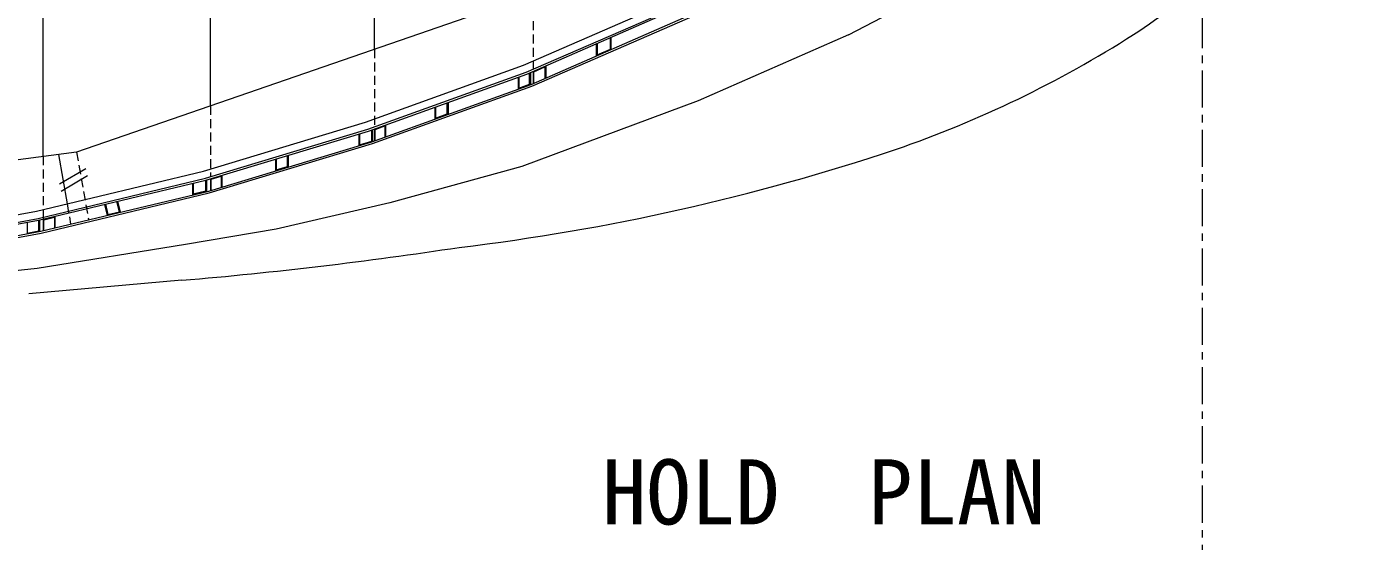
# Model space of a CAD drawing. Units: millimetres, scale not verified. Extents: x -28714 to 28714, y -20310 to 20310.
# Drawn here: x 12500 to 21493, y -5866 to -2395 of the extents above; entities that cross this region are included whole.
import ezdxf
from ezdxf.enums import TextEntityAlignment as Align

# ---------------------------------------------------------------- set-up
doc = ezdxf.new("R2010")
doc.units = ezdxf.units.MM
doc.header["$LTSCALE"] = 50
doc.linetypes.add('CHAIN1', pattern=[8, 5, -1, 1, -1])
doc.linetypes.add('DASHED1', pattern=[1.8, 1.2, -0.6])
doc.layers.add('0-0_0', color=3, linetype='Continuous', lineweight=18)
doc.layers.add('0-1', color=4, linetype='CHAIN1', lineweight=18)
doc.styles.add('ＭＳ ゴシック', font='')
doc.styles.get('ＭＳ ゴシック').set_extended_font_data('MS Gothic')

msp = doc.modelspace()

# ---------------------------------------------------------------- linework, layer by layer
at = {"layer": '0-0_0'}
for p, q in [((12611.27, -3270.88), (12611.27, -1534.52)), ((13740.29, -2928.9), (13740.29, -1534.52)), ((14847.82, -2546.37), (14847.82, -1534.52)), ((16345.1, -2592.37), (16345.1, -2509.24)), ((16445.36, -2548.65), (16445.36, -2465.51)), ((15917.11, -2695.9), (15917.11, -2779.03)), ((16002.46, -2658.67), (16002.46, -2741.8)), ((15817.08, -2735.07), (15817.08, -2816.05)), ((15899.13, -2703.74), (15899.13, -2786.53)), ((15255.01, -2937.27), (15255.01, -3018.26)), ((15343.36, -2905.49), (15343.36, -2986.47)), ((14921.6, -3057.22), (14921.6, -3138.66)), ((14741.81, -3118.15), (14741.81, -3197.74)), ((14833.78, -3088.81), (14833.78, -3169.79)), ((14847.82, -3083.76), (14847.82, -3164.74)), ((12714.48, -3257.29), (12772.66, -3588.81)), ((14179.68, -3287.63), (14179.68, -3367.22)), ((14265.17, -3261.86), (14265.17, -3341.44)), ((12720.71, -3454.09), (12898.71, -3350.27)), ((12732.25, -3503.11), (12910.25, -3399.29)), ((13817.63, -3396.78), (13817.63, -3476.37)), ((13618.62, -3451.19), (13618.62, -3529.56)), ((13714.42, -3427.9), (13714.42, -3506.58)), ((13740.29, -3420.1), (13740.29, -3499.69)), ((13026.32, -3593.27), (13044.09, -3667.37)), ((13114.12, -3572.21), (13131.89, -3646.31)), ((12692.81, -3751.63), (12692.81, -3673.27)), ((12588.33, -3776.27), (12588.33, -3698.33)), ((12611.27, -3692.83), (12611.27, -3771.19)), ((13548.14, -4105.35), (12514.46, -4197.11))]:
    msp.add_line(p, q, dxfattribs=at)
at = {"layer": '0-0_0', "color": 1, "linetype": 'DASHED1'}
for p, q in [((15917.11, -2177.04), (15917.11, -2682.04)), ((14847.82, -2546.37), (14847.82, -3070.26)), ((13740.29, -2928.9), (13740.29, -3406.84)), ((12611.27, -3267.94), (12611.27, -3692.83)), ((12837.62, -3240.68), (12918.74, -3697.44)), ((12772.65, -3588.74), (12796.85, -3726.67))]:
    msp.add_line(p, q, dxfattribs=at)
at = {"layer": '0-0_0'}
for points in [[(16812.37, -1867.83), (12835.72, -3241.33), (8357.1, -3830.98), (1864.02, -4037.88), (1742.39, -4037.88), (-4756.52, -3913.36), (-4867.55, -3904.43), (-9159.43, -3559.41), (-9264.93, -3541.01)], [(6973.82, -4306.61), (8177.58, -4235.19), (9268.78, -4140.62), (10372.06, -4004.23), (11474.56, -3839.54), (12567.02, -3638.14), (13692.75, -3368.11), (14786.13, -3038.47), (15851.94, -2655.04), (16934.29, -2183)], [(6976.32, -4357.35), (8181.28, -4285.86), (9274.09, -4191.15), (10378.93, -4054.57), (11482.92, -3889.66), (12577.56, -3687.85), (13706.02, -3417.17), (14802.07, -3086.72), (15870.72, -2702.27), (16997.79, -2210.73)], [(6976.94, -4370.03), (8182.2, -4298.53), (9275.42, -4203.78), (10380.64, -4067.15), (11485.01, -3902.19), (12580.19, -3700.28), (13709.33, -3429.43), (14806.05, -3098.79), (15875.41, -2714.08), (17010.49, -2219.05)], [(6980.68, -4446.15), (8187.75, -4374.53), (9283.39, -4279.58), (10390.95, -4142.66), (11497.55, -3977.36), (12596, -3774.85), (13729.23, -3503.02), (14829.97, -3171.16), (15903.57, -2784.93), (17005.41, -2304.39)], [(6981.3, -4458.83), (8188.67, -4387.2), (9284.72, -4292.21), (10392.67, -4155.24), (11499.64, -3989.89), (12598.63, -3787.28), (13732.55, -3515.29), (14833.95, -3183.23), (15908.26, -2796.74), (17010.49, -2316.03)], [(18045.81, -2449.98), (17030.53, -2894.52), (15842.56, -3338.44), (14951.44, -3583.05), (14183.14, -3759.5), (13571.18, -3864.51), (12571.71, -4024.95), (11070.61, -4185.06), (8657.65, -4346.56)], [(16350.18, -2507.02), (16350.18, -2584.61), (16440.28, -2545.32), (16440.28, -2467.73)], [(15922.19, -2776.81), (15922.19, -2699.23), (15997.38, -2666.43), (15997.38, -2744.02)], [(15822.16, -2733.24), (15822.16, -2808.82), (15894.05, -2782.96), (15894.05, -2705.95)], [(15260.09, -2935.45), (15260.09, -3011.03), (15338.28, -2982.9), (15338.28, -2907.32)], [(14746.89, -3116.62), (14746.89, -3190.9), (14828.7, -3166.24), (14828.7, -3090.64)], [(14852.9, -3162.92), (14852.9, -3087.33), (14916.52, -3064.44), (14916.52, -3140.19)], [(14184.76, -3286.1), (14184.76, -3360.38), (14260.09, -3337.67), (14260.09, -3263.39)], [(13745.37, -3498.16), (13745.37, -3423.87), (13812.55, -3403.62), (13812.55, -3477.9)], [(13623.7, -3449.98), (13623.7, -3523.11), (13709.34, -3502.57), (13709.34, -3429.43)], [(13031.26, -3592.08), (13047.85, -3661.24), (13125.77, -3642.55), (13109.18, -3573.39)], [(12616.35, -3769.97), (12616.35, -3696.83), (12687.73, -3679.71), (12687.73, -3752.85)], [(12502.69, -3714.57), (12502.69, -3786.89), (12583.25, -3772.04), (12583.25, -3699.55)]]:
    msp.add_lwpolyline(points, dxfattribs=at)
for centre, radius, start, end in [((6537.85, 19924), 25160.05, 297.21882, 306.46975), ((17882.39, 746.31), 3815.47, 303.16416, 323.79585), ((15900.75, 3931.86), 7566.61, 288.99816, 302.52977), ((13668.61, 10812.33), 14799.5, 276.79351, 288.4976), ((11075.26, 24722.92), 28934.14, 274.90281, 278.63469)]:
    msp.add_arc(centre, radius, start, end, dxfattribs=at)
at = {"layer": '0-1'}
msp.add_line((20432.66, 11309.9), (20432.66, -15229.11), dxfattribs=at)

# ---------------------------------------------------------------- texts
at = {"layer": '0-0_0', "color": 2, "style": 'ＭＳ ゴシック'}
msp.add_text('HOLD  PLAN', height=439.9, dxfattribs=at).set_placement((16383.05, -5884.16), align=Align.BOTTOM_LEFT)

doc.saveas('drawing.dxf')
